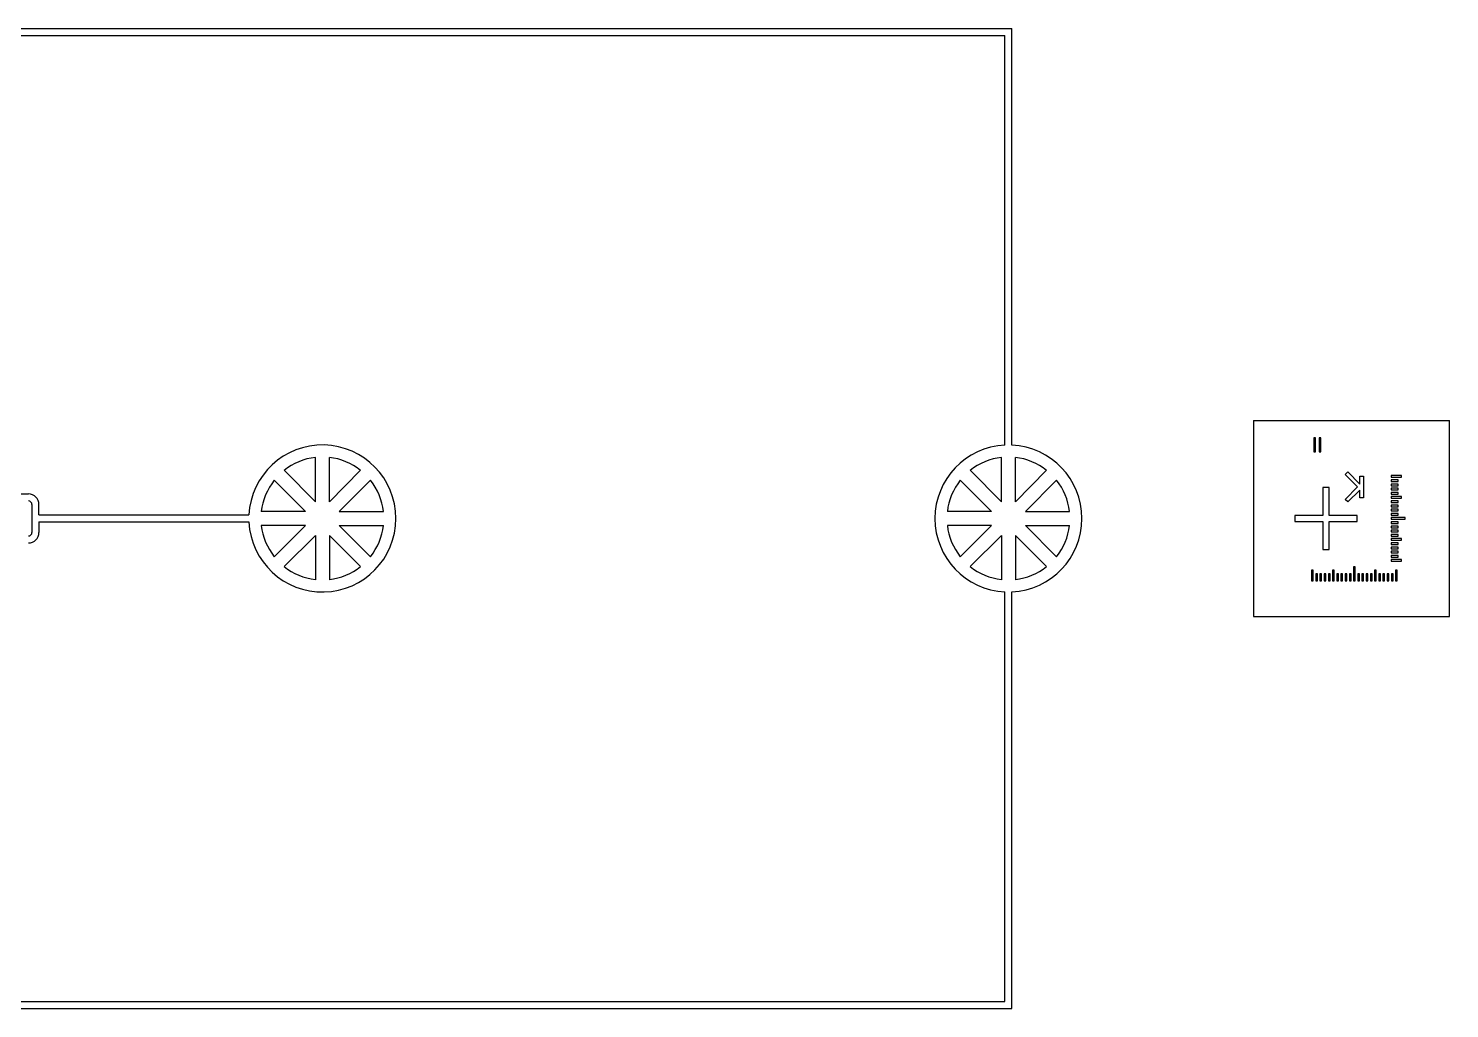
# Model space of a CAD drawing. Extents: x -24493 to 76507, y 84496 to 185496.
# Drawn here: x 14857 to 25007, y 124096 to 131096 of the extents above; entities that cross this region are included whole.
import ezdxf

# ---------------------------------------------------------------- set-up
doc = ezdxf.new("R2010")
doc.units = 13
doc.layers.add('CHROME', color=10, linetype='Continuous')
doc.layers.add('CL - Main', color=150, linetype='Continuous')

msp = doc.modelspace()

# ---------------------------------------------------------------- linework, layer by layer
at = {"layer": 'CHROME'}
for p, q in [((24050, 128171), (24038, 128171)), ((24038, 128171), (24038, 128071)), ((24050, 128071), (24050, 128171)), ((24087, 128171), (24075, 128171)), ((24075, 128171), (24075, 128071)), ((24087, 128071), (24087, 128171)), ((16906, 127716), (16906, 128032)), ((17006, 127716), (17006, 128032)), ((21806, 127716), (21806, 128032)), ((21906, 127716), (21906, 128032)), ((24038, 128071), (24050, 128071)), ((24075, 128071), (24087, 128071)), ((16906, 127716), (16683, 127940)), ((17006, 127716), (17229, 127940)), ((21806, 127716), (21583, 127940)), ((21906, 127716), (22129, 127940)), ((24261, 127909), (24279, 127928)), ((24349, 127821), (24261, 127909)), ((24279, 127928), (24365, 127842)), ((24365, 127842), (24365, 127899)), ((24365, 127899), (24391, 127899)), ((24391, 127899), (24391, 127743)), ((24664, 127902), (24589, 127902)), ((24589, 127902), (24589, 127890)), ((24664, 127890), (24664, 127902)), ((16836, 127646), (16612, 127869)), ((17077, 127646), (17300, 127869)), ((21736, 127646), (21512, 127869)), ((21977, 127646), (22200, 127869)), ((24146, 127818), (24102, 127818)), ((24102, 127818), (24102, 127618)), ((24146, 127618), (24146, 127818)), ((24261, 127732), (24349, 127821)), ((24365, 127799), (24279, 127714)), ((24365, 127743), (24365, 127799)), ((24589, 127890), (24664, 127890)), ((24639, 127872), (24589, 127872)), ((24589, 127872), (24589, 127860)), ((24589, 127860), (24639, 127860)), ((24639, 127842), (24589, 127842)), ((24589, 127842), (24589, 127830)), ((24589, 127830), (24639, 127830)), ((24639, 127812), (24589, 127812)), ((24589, 127812), (24589, 127800)), ((24589, 127800), (24639, 127800)), ((24639, 127860), (24639, 127872)), ((24639, 127830), (24639, 127842)), ((24639, 127800), (24639, 127812)), ((24279, 127714), (24261, 127732)), ((24391, 127743), (24365, 127743)), ((24639, 127782), (24589, 127782)), ((24589, 127782), (24589, 127770)), ((24589, 127770), (24639, 127770)), ((24664, 127752), (24589, 127752)), ((24589, 127752), (24589, 127740)), ((24589, 127740), (24664, 127740)), ((24639, 127722), (24589, 127722)), ((24589, 127722), (24589, 127710)), ((24589, 127710), (24639, 127710)), ((24639, 127692), (24589, 127692)), ((24589, 127692), (24589, 127680)), ((24639, 127770), (24639, 127782)), ((24639, 127710), (24639, 127722)), ((24639, 127680), (24639, 127692)), ((24664, 127740), (24664, 127752)), ((16836, 127646), (16520, 127646)), ((17077, 127646), (17393, 127646)), ((21736, 127646), (21420, 127646)), ((21977, 127646), (22293, 127646)), ((24102, 127618), (23902, 127618)), ((23902, 127618), (23902, 127574)), ((24346, 127618), (24146, 127618)), ((24346, 127574), (24346, 127618)), ((24589, 127680), (24639, 127680)), ((24639, 127662), (24589, 127662)), ((24589, 127662), (24589, 127650)), ((24589, 127650), (24639, 127650)), ((24639, 127632), (24589, 127632)), ((24589, 127632), (24589, 127620)), ((24589, 127620), (24639, 127620)), ((24689, 127602), (24589, 127602)), ((24589, 127602), (24589, 127590)), ((24589, 127590), (24689, 127590)), ((24639, 127650), (24639, 127662)), ((24639, 127620), (24639, 127632)), ((24689, 127590), (24689, 127602)), ((16836, 127546), (16520, 127546)), ((16836, 127546), (16612, 127323)), ((17077, 127546), (17300, 127323)), ((17077, 127546), (17393, 127546)), ((21736, 127546), (21420, 127546)), ((21736, 127546), (21512, 127323)), ((21977, 127546), (22200, 127323)), ((21977, 127546), (22293, 127546)), ((23902, 127574), (24102, 127574)), ((24102, 127574), (24102, 127374)), ((24146, 127374), (24146, 127574)), ((24146, 127574), (24346, 127574)), ((24639, 127572), (24589, 127572)), ((24589, 127572), (24589, 127560)), ((24589, 127560), (24639, 127560)), ((24639, 127542), (24589, 127542)), ((24589, 127542), (24589, 127530)), ((24589, 127530), (24639, 127530)), ((24639, 127512), (24589, 127512)), ((24589, 127512), (24589, 127500)), ((24589, 127500), (24639, 127500)), ((24639, 127560), (24639, 127572)), ((24639, 127530), (24639, 127542)), ((24639, 127500), (24639, 127512)), ((16906, 127475), (16683, 127252)), ((16906, 127475), (16906, 127159)), ((17006, 127475), (17229, 127252)), ((17006, 127475), (17006, 127159)), ((21806, 127475), (21583, 127252)), ((21806, 127475), (21806, 127159)), ((21906, 127475), (22129, 127252)), ((21906, 127475), (21906, 127159)), ((24639, 127482), (24589, 127482)), ((24589, 127482), (24589, 127470)), ((24589, 127470), (24639, 127470)), ((24664, 127452), (24589, 127452)), ((24589, 127452), (24589, 127440)), ((24589, 127440), (24664, 127440)), ((24639, 127422), (24589, 127422)), ((24589, 127422), (24589, 127410)), ((24589, 127410), (24639, 127410)), ((24639, 127392), (24589, 127392)), ((24589, 127392), (24589, 127380)), ((24639, 127470), (24639, 127482)), ((24639, 127410), (24639, 127422)), ((24639, 127380), (24639, 127392)), ((24664, 127440), (24664, 127452)), ((24102, 127374), (24146, 127374)), ((24589, 127380), (24639, 127380)), ((24639, 127362), (24589, 127362)), ((24589, 127362), (24589, 127350)), ((24589, 127350), (24639, 127350)), ((24639, 127332), (24589, 127332)), ((24589, 127332), (24589, 127320)), ((24589, 127320), (24639, 127320)), ((24664, 127302), (24589, 127302)), ((24589, 127302), (24589, 127290)), ((24589, 127290), (24664, 127290)), ((24639, 127350), (24639, 127362)), ((24639, 127320), (24639, 127332)), ((24664, 127290), (24664, 127302)), ((24033, 127226), (24021, 127226)), ((24021, 127226), (24021, 127151)), ((24033, 127151), (24033, 127226)), ((24063, 127201), (24051, 127201)), ((24051, 127201), (24051, 127151)), ((24063, 127151), (24063, 127201)), ((24093, 127201), (24081, 127201)), ((24081, 127201), (24081, 127151)), ((24093, 127151), (24093, 127201)), ((24123, 127201), (24111, 127201)), ((24111, 127201), (24111, 127151)), ((24123, 127151), (24123, 127201)), ((24153, 127201), (24141, 127201)), ((24141, 127201), (24141, 127151)), ((24153, 127151), (24153, 127201)), ((24183, 127226), (24171, 127226)), ((24171, 127226), (24171, 127151)), ((24183, 127151), (24183, 127226)), ((24213, 127201), (24201, 127201)), ((24201, 127201), (24201, 127151)), ((24213, 127151), (24213, 127201)), ((24243, 127201), (24231, 127201)), ((24231, 127201), (24231, 127151)), ((24243, 127151), (24243, 127201)), ((24273, 127201), (24261, 127201)), ((24261, 127201), (24261, 127151)), ((24273, 127151), (24273, 127201)), ((24303, 127201), (24291, 127201)), ((24291, 127201), (24291, 127151)), ((24303, 127151), (24303, 127201)), ((24333, 127251), (24321, 127251)), ((24321, 127251), (24321, 127151)), ((24333, 127151), (24333, 127251)), ((24363, 127201), (24351, 127201)), ((24351, 127201), (24351, 127151)), ((24363, 127151), (24363, 127201)), ((24393, 127201), (24381, 127201)), ((24381, 127201), (24381, 127151)), ((24393, 127151), (24393, 127201)), ((24423, 127201), (24411, 127201)), ((24411, 127201), (24411, 127151)), ((24423, 127151), (24423, 127201)), ((24453, 127201), (24441, 127201)), ((24441, 127201), (24441, 127151)), ((24453, 127151), (24453, 127201)), ((24483, 127226), (24471, 127226)), ((24471, 127226), (24471, 127151)), ((24483, 127151), (24483, 127226)), ((24513, 127201), (24501, 127201)), ((24501, 127201), (24501, 127151)), ((24513, 127151), (24513, 127201)), ((24543, 127201), (24531, 127201)), ((24531, 127201), (24531, 127151)), ((24543, 127151), (24543, 127201)), ((24573, 127201), (24561, 127201)), ((24561, 127201), (24561, 127151)), ((24573, 127151), (24573, 127201)), ((24603, 127201), (24591, 127201)), ((24591, 127201), (24591, 127151)), ((24603, 127151), (24603, 127201)), ((24633, 127226), (24621, 127226)), ((24621, 127226), (24621, 127151)), ((24633, 127151), (24633, 127226)), ((24021, 127151), (24033, 127151)), ((24051, 127151), (24063, 127151)), ((24081, 127151), (24093, 127151)), ((24111, 127151), (24123, 127151)), ((24141, 127151), (24153, 127151)), ((24171, 127151), (24183, 127151)), ((24201, 127151), (24213, 127151)), ((24231, 127151), (24243, 127151)), ((24261, 127151), (24273, 127151)), ((24291, 127151), (24303, 127151)), ((24321, 127151), (24333, 127151)), ((24351, 127151), (24363, 127151)), ((24381, 127151), (24393, 127151)), ((24411, 127151), (24423, 127151)), ((24441, 127151), (24453, 127151)), ((24471, 127151), (24483, 127151)), ((24501, 127151), (24513, 127151)), ((24531, 127151), (24543, 127151)), ((24561, 127151), (24573, 127151)), ((24591, 127151), (24603, 127151)), ((24621, 127151), (24633, 127151))]:
    msp.add_line(p, q, dxfattribs=at)
for centre, start, end in [((16956, 127596), 96.5242, 128.4758), ((16956, 127596), 51.5242, 83.4758), ((21856, 127596), 96.5242, 128.4758), ((21856, 127596), 51.5242, 83.4758), ((16956, 127596), 141.5242, 173.4758), ((16956, 127596), 6.5242, 38.4758), ((21856, 127596), 141.5242, 173.4758), ((21856, 127596), 6.5242, 38.4758), ((16956, 127596), 186.5242, 218.4758), ((16956, 127596), 321.5242, 353.4758), ((21856, 127596), 186.5242, 218.4758), ((21856, 127596), 321.5242, 353.4758), ((16956, 127596), 231.5242, 263.4758), ((16956, 127596), 276.5242, 308.4758), ((21856, 127596), 231.5242, 263.4758), ((21856, 127596), 276.5242, 308.4758)]:
    msp.add_arc(centre, 439, start, end, dxfattribs=at)
at = {"layer": 'CL - Main'}
for p, q in [((2473, 131096), (21881, 131096)), ((2523, 131046), (21831, 131046)), ((21831, 128120), (21831, 131046)), ((21881, 128120), (21881, 131096)), ((23607, 128296), (23607, 126896)), ((23607, 128296), (25007, 128296)), ((25007, 126896), (25007, 128296)), ((4357, 127771), (14857, 127771)), ((14882, 127696), (14882, 127496)), ((14932, 127621), (14932, 127696)), ((14932, 127621), (16432, 127621)), ((14932, 127571), (16432, 127571)), ((14932, 127571), (14932, 127496)), ((21831, 124146), (21831, 127071)), ((21881, 124096), (21881, 127071)), ((23607, 126896), (25007, 126896)), ((2523, 124146), (21831, 124146)), ((2473, 124096), (21881, 124096))]:
    msp.add_line(p, q, dxfattribs=at)
for centre, radius, start, end in [((16956, 127596), 525, 182.7294, 177.2706), ((21856, 127596), 525, 92.7294, 267.2706), ((21856, 127596), 525, 272.7294, 87.2706), ((14857, 127696), 75, 0, 90), ((14857, 127696), 25, 0, 90), ((14857, 127496), 25, 270, 0), ((14857, 127496), 75, 270, 0)]:
    msp.add_arc(centre, radius, start, end, dxfattribs=at)

doc.saveas('drawing.dxf')
